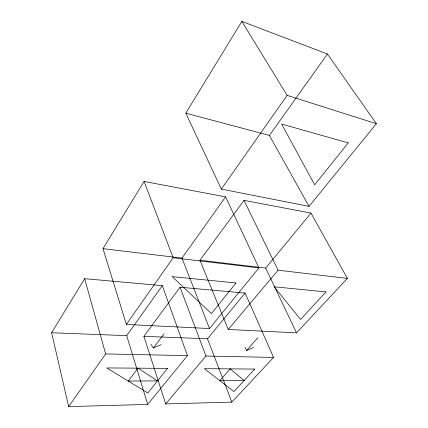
<?xml version="1.0" encoding="UTF-8"?>
<svg xmlns="http://www.w3.org/2000/svg" width="428" height="428" viewBox="0 0 428 428"><rect width="100%" height="100%" fill="white"/><g stroke="black" fill="none" stroke-linecap="round" stroke-linejoin="round"><path stroke-width="0.64" d="M51.617 332.743L84.648 278.687L162.335 285.653L187.432 355.636L147.687 404.423L68.678 406.6L51.617 332.743L126.699 335.654L162.335 285.653M102.993 248.668L144.076 181.44L225.604 196.885L258.892 267.912L209.501 328.549L126.351 324.429L102.993 248.668L181.98 258.089L225.604 196.885M185.795 113.158L241.868 21.4L327.425 54.03L376.383 123.692L309.037 206.36L221.335 189.101L185.795 113.158L269.394 135.451L309.037 206.36M68.678 406.6L105.646 353.929L84.648 278.687M126.351 324.429L173.153 257.747L144.076 181.44M221.335 189.101L287.124 95.369L241.868 21.4M269.394 135.451L327.425 54.03M143.92 336.322L180.054 287.242L245.116 293.078L273.567 357.434L231.842 402.106L165.7 403.925L143.92 336.322L207.494 338.789L245.116 293.078M199.94 260.235L244.008 200.374L310.974 213.058L347.375 278.403L296.518 332.856L228.258 329.474L199.94 260.235L265.692 268.078L310.974 213.058M150.875 344.31L153.39 347.953L164.122 333.835M165.7 403.925L205.954 356.021L273.567 357.434M228.258 329.474L278.077 270.186L347.375 278.403M245.057 347.252L246.512 350.532L257.854 337.772M246.512 350.532L253.526 347.515M153.39 347.953L161.142 344.631M105.646 353.929L187.432 355.636M173.153 257.747L258.892 267.912M287.124 95.369L376.383 123.692M244.008 200.374L278.077 270.186M265.692 268.078L296.518 332.856M181.98 258.089L209.501 328.549M207.494 338.789L231.842 402.106M180.054 287.242L205.954 356.021M126.699 335.654L147.687 404.423M138.014 368.166L128.223 381.043L157.483 380.909L138.014 368.166M167.514 368.396L147.799 392.995L106.733 367.925L167.514 368.396M235.978 282.978L211.427 313.606L172.19 276.627L235.978 282.978M348.242 142.899L314.671 184.789L281.597 124.029L348.242 142.899M230.205 368.882L219.773 380.62L244.185 380.508L230.205 368.882M254.74 369.075L233.961 391.583L204.322 368.685L254.74 369.075M325.938 291.933L300.574 319.416L274.161 286.781L325.938 291.933"/></g></svg>
